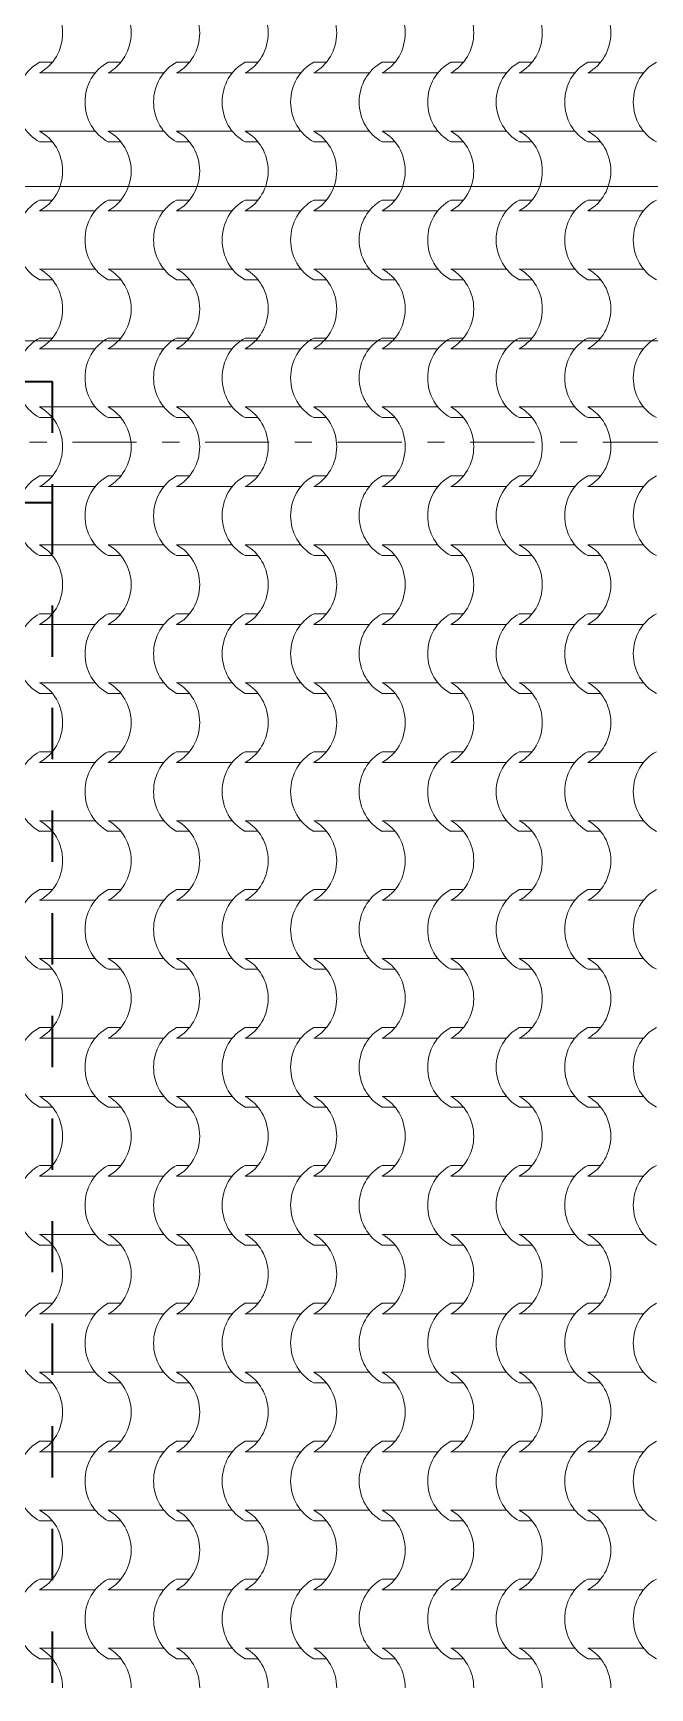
# Model space of a CAD drawing. Extents: x 1230 to 300706, y -1407 to 36108.
# Drawn here: x 243728 to 244999, y 7655 to 11069 of the extents above; entities that cross this region are included whole.
import ezdxf

# ---------------------------------------------------------------- set-up
doc = ezdxf.new("R2010")
doc.units = 0
doc.header["$LTSCALE"] = 5
doc.header["$MEASUREMENT"] = 0
doc.set_wipeout_variables(frame=1)
for name, pattern in [('- Двойно прекъснати линии', [1093.611073, 529.166651, -211.666656, 141.111112, -211.666656]), ('- Прекъснати линия', [423.333333, 211.666667, -211.666667]), ('Wipeout_Contour', [100000, 0, -100000])]:
    doc.linetypes.add(name, pattern=pattern)
for name, color, linetype, lineweight in [('1', 255, 'Continuous', 13), ('102', 254, 'Continuous', 15), ('41', 7, 'Continuous', 35), ('85', 254, 'Continuous', 20)]:
    doc.layers.add(name, color=color, linetype=linetype, lineweight=lineweight)
doc.layers.add('65', color=7, linetype='Continuous', lineweight=20, true_color=0x4e4e4e)

# ---------------------------------------------------------------- blocks, each defined once
blk = doc.blocks.new('*X43')
at = {"layer": '102', "color": 254, "linetype": 'Continuous', "lineweight": 15}
for p, q in [((160.339, 175.675), (159.813, 175.675)), ((163.165, 175.675), (162.638, 175.675)), ((165.99, 175.675), (165.463, 175.675)), ((168.816, 175.675), (168.289, 175.675)), ((171.641, 175.675), (171.114, 175.675)), ((174.466, 175.675), (173.94, 175.675)), ((177.292, 175.675), (176.765, 175.675)), ((180.117, 175.675), (179.59, 175.675)), ((182.943, 175.675), (182.416, 175.675)), ((160.959, 175.235), (159.813, 175.235)), ((162.104, 175.235), (160.959, 175.235)), ((163.784, 175.235), (162.638, 175.235)), ((164.93, 175.235), (163.784, 175.235)), ((166.609, 175.235), (165.463, 175.235)), ((167.755, 175.235), (166.609, 175.235)), ((169.435, 175.235), (168.289, 175.235)), ((170.581, 175.235), (169.435, 175.235)), ((172.26, 175.235), (171.114, 175.235)), ((173.406, 175.235), (172.26, 175.235)), ((175.086, 175.235), (173.94, 175.235)), ((176.231, 175.235), (175.086, 175.235)), ((177.911, 175.235), (176.765, 175.235)), ((179.057, 175.235), (177.911, 175.235)), ((180.736, 175.235), (179.59, 175.235)), ((181.882, 175.235), (180.736, 175.235)), ((183.562, 175.235), (182.416, 175.235)), ((184.708, 175.235), (183.562, 175.235)), ((160.959, 172.83), (159.813, 172.83)), ((162.104, 172.83), (160.959, 172.83)), ((163.784, 172.83), (162.638, 172.83)), ((164.93, 172.83), (163.784, 172.83)), ((166.609, 172.83), (165.463, 172.83)), ((167.755, 172.83), (166.609, 172.83)), ((169.435, 172.83), (168.289, 172.83)), ((170.581, 172.83), (169.435, 172.83)), ((172.26, 172.83), (171.114, 172.83)), ((173.406, 172.83), (172.26, 172.83)), ((175.086, 172.83), (173.94, 172.83)), ((176.231, 172.83), (175.086, 172.83)), ((177.911, 172.83), (176.765, 172.83)), ((179.057, 172.83), (177.911, 172.83)), ((180.736, 172.83), (179.59, 172.83)), ((181.882, 172.83), (180.736, 172.83)), ((183.562, 172.83), (182.416, 172.83)), ((184.708, 172.83), (183.562, 172.83)), ((160.339, 172.39), (159.813, 172.39)), ((163.165, 172.39), (162.638, 172.39)), ((165.99, 172.39), (165.463, 172.39)), ((168.816, 172.39), (168.289, 172.39)), ((171.641, 172.39), (171.114, 172.39)), ((174.466, 172.39), (173.94, 172.39)), ((177.292, 172.39), (176.765, 172.39)), ((180.117, 172.39), (179.59, 172.39)), ((182.943, 172.39), (182.416, 172.39)), ((160.339, 169.985), (159.813, 169.985)), ((160.959, 169.545), (159.813, 169.545)), ((162.104, 169.545), (160.959, 169.545)), ((163.165, 169.985), (162.638, 169.985)), ((163.784, 169.545), (162.638, 169.545)), ((164.93, 169.545), (163.784, 169.545)), ((165.99, 169.985), (165.463, 169.985)), ((166.609, 169.545), (165.463, 169.545)), ((167.755, 169.545), (166.609, 169.545)), ((168.816, 169.985), (168.289, 169.985)), ((169.435, 169.545), (168.289, 169.545)), ((170.581, 169.545), (169.435, 169.545)), ((171.641, 169.985), (171.114, 169.985)), ((172.26, 169.545), (171.114, 169.545)), ((173.406, 169.545), (172.26, 169.545)), ((174.466, 169.985), (173.94, 169.985)), ((175.086, 169.545), (173.94, 169.545)), ((176.231, 169.545), (175.086, 169.545)), ((177.292, 169.985), (176.765, 169.985)), ((177.911, 169.545), (176.765, 169.545)), ((179.057, 169.545), (177.911, 169.545)), ((180.117, 169.985), (179.59, 169.985)), ((180.736, 169.545), (179.59, 169.545)), ((181.882, 169.545), (180.736, 169.545)), ((182.943, 169.985), (182.416, 169.985)), ((183.562, 169.545), (182.416, 169.545)), ((184.708, 169.545), (183.562, 169.545)), ((160.959, 167.14), (159.813, 167.14)), ((160.339, 166.7), (159.813, 166.7)), ((162.104, 167.14), (160.959, 167.14)), ((163.784, 167.14), (162.638, 167.14)), ((163.165, 166.7), (162.638, 166.7)), ((164.93, 167.14), (163.784, 167.14)), ((166.609, 167.14), (165.463, 167.14)), ((165.99, 166.7), (165.463, 166.7)), ((167.755, 167.14), (166.609, 167.14)), ((169.435, 167.14), (168.289, 167.14)), ((168.816, 166.7), (168.289, 166.7)), ((170.581, 167.14), (169.435, 167.14)), ((172.26, 167.14), (171.114, 167.14)), ((171.641, 166.7), (171.114, 166.7)), ((173.406, 167.14), (172.26, 167.14)), ((175.086, 167.14), (173.94, 167.14)), ((174.466, 166.7), (173.94, 166.7)), ((176.231, 167.14), (175.086, 167.14)), ((177.911, 167.14), (176.765, 167.14)), ((177.292, 166.7), (176.765, 166.7)), ((179.057, 167.14), (177.911, 167.14)), ((180.736, 167.14), (179.59, 167.14)), ((180.117, 166.7), (179.59, 166.7)), ((181.882, 167.14), (180.736, 167.14)), ((183.562, 167.14), (182.416, 167.14)), ((182.943, 166.7), (182.416, 166.7)), ((184.708, 167.14), (183.562, 167.14)), ((160.339, 164.295), (159.813, 164.295)), ((163.165, 164.295), (162.638, 164.295)), ((165.99, 164.295), (165.463, 164.295)), ((168.816, 164.295), (168.289, 164.295)), ((171.641, 164.295), (171.114, 164.295)), ((174.466, 164.295), (173.94, 164.295)), ((177.292, 164.295), (176.765, 164.295)), ((180.117, 164.295), (179.59, 164.295)), ((182.943, 164.295), (182.416, 164.295)), ((160.959, 163.855), (159.813, 163.855)), ((162.104, 163.855), (160.959, 163.855)), ((163.784, 163.855), (162.638, 163.855)), ((164.93, 163.855), (163.784, 163.855)), ((166.609, 163.855), (165.463, 163.855)), ((167.755, 163.855), (166.609, 163.855)), ((169.435, 163.855), (168.289, 163.855)), ((170.581, 163.855), (169.435, 163.855)), ((172.26, 163.855), (171.114, 163.855)), ((173.406, 163.855), (172.26, 163.855)), ((175.086, 163.855), (173.94, 163.855)), ((176.231, 163.855), (175.086, 163.855)), ((177.911, 163.855), (176.765, 163.855)), ((179.057, 163.855), (177.911, 163.855)), ((180.736, 163.855), (179.59, 163.855)), ((181.882, 163.855), (180.736, 163.855)), ((183.562, 163.855), (182.416, 163.855)), ((184.708, 163.855), (183.562, 163.855)), ((160.959, 161.451), (159.813, 161.451)), ((162.104, 161.451), (160.959, 161.451)), ((163.784, 161.451), (162.638, 161.451)), ((164.93, 161.451), (163.784, 161.451)), ((166.609, 161.451), (165.463, 161.451)), ((167.755, 161.451), (166.609, 161.451)), ((169.435, 161.451), (168.289, 161.451)), ((170.581, 161.451), (169.435, 161.451)), ((172.26, 161.451), (171.114, 161.451)), ((173.406, 161.451), (172.26, 161.451)), ((175.086, 161.451), (173.94, 161.451)), ((176.231, 161.451), (175.086, 161.451)), ((177.911, 161.451), (176.765, 161.451)), ((179.057, 161.451), (177.911, 161.451)), ((180.736, 161.451), (179.59, 161.451)), ((181.882, 161.451), (180.736, 161.451)), ((183.562, 161.451), (182.416, 161.451)), ((184.708, 161.451), (183.562, 161.451)), ((160.339, 161.011), (159.813, 161.011)), ((163.165, 161.011), (162.638, 161.011)), ((165.99, 161.011), (165.463, 161.011)), ((168.816, 161.011), (168.289, 161.011)), ((171.641, 161.011), (171.114, 161.011)), ((174.466, 161.011), (173.94, 161.011)), ((177.292, 161.011), (176.765, 161.011)), ((180.117, 161.011), (179.59, 161.011)), ((182.943, 161.011), (182.416, 161.011)), ((160.339, 158.606), (159.813, 158.606)), ((163.165, 158.606), (162.638, 158.606)), ((165.99, 158.606), (165.463, 158.606)), ((168.816, 158.606), (168.289, 158.606)), ((171.641, 158.606), (171.114, 158.606)), ((174.466, 158.606), (173.94, 158.606)), ((177.292, 158.606), (176.765, 158.606)), ((180.117, 158.606), (179.59, 158.606)), ((182.943, 158.606), (182.416, 158.606)), ((160.959, 158.166), (159.813, 158.166)), ((162.104, 158.166), (160.959, 158.166)), ((163.784, 158.166), (162.638, 158.166)), ((164.93, 158.166), (163.784, 158.166)), ((166.609, 158.166), (165.463, 158.166)), ((167.755, 158.166), (166.609, 158.166)), ((169.435, 158.166), (168.289, 158.166)), ((170.581, 158.166), (169.435, 158.166)), ((172.26, 158.166), (171.114, 158.166)), ((173.406, 158.166), (172.26, 158.166)), ((175.086, 158.166), (173.94, 158.166)), ((176.231, 158.166), (175.086, 158.166)), ((177.911, 158.166), (176.765, 158.166)), ((179.057, 158.166), (177.911, 158.166)), ((180.736, 158.166), (179.59, 158.166)), ((181.882, 158.166), (180.736, 158.166)), ((183.562, 158.166), (182.416, 158.166)), ((184.708, 158.166), (183.562, 158.166)), ((160.959, 155.761), (159.813, 155.761)), ((162.104, 155.761), (160.959, 155.761)), ((163.784, 155.761), (162.638, 155.761)), ((164.93, 155.761), (163.784, 155.761)), ((166.609, 155.761), (165.463, 155.761)), ((167.755, 155.761), (166.609, 155.761)), ((169.435, 155.761), (168.289, 155.761)), ((170.581, 155.761), (169.435, 155.761)), ((172.26, 155.761), (171.114, 155.761)), ((173.406, 155.761), (172.26, 155.761)), ((175.086, 155.761), (173.94, 155.761)), ((176.231, 155.761), (175.086, 155.761)), ((177.911, 155.761), (176.765, 155.761)), ((179.057, 155.761), (177.911, 155.761)), ((180.736, 155.761), (179.59, 155.761)), ((181.882, 155.761), (180.736, 155.761)), ((183.562, 155.761), (182.416, 155.761)), ((184.708, 155.761), (183.562, 155.761)), ((160.339, 155.321), (159.813, 155.321)), ((163.165, 155.321), (162.638, 155.321)), ((165.99, 155.321), (165.463, 155.321)), ((168.816, 155.321), (168.289, 155.321)), ((171.641, 155.321), (171.114, 155.321)), ((174.466, 155.321), (173.94, 155.321)), ((177.292, 155.321), (176.765, 155.321)), ((180.117, 155.321), (179.59, 155.321)), ((182.943, 155.321), (182.416, 155.321)), ((160.339, 152.916), (159.813, 152.916)), ((160.959, 152.476), (159.813, 152.476)), ((162.104, 152.476), (160.959, 152.476)), ((163.165, 152.916), (162.638, 152.916)), ((163.784, 152.476), (162.638, 152.476)), ((164.93, 152.476), (163.784, 152.476)), ((165.99, 152.916), (165.463, 152.916)), ((166.609, 152.476), (165.463, 152.476)), ((167.755, 152.476), (166.609, 152.476)), ((168.816, 152.916), (168.289, 152.916)), ((169.435, 152.476), (168.289, 152.476)), ((170.581, 152.476), (169.435, 152.476)), ((171.641, 152.916), (171.114, 152.916)), ((172.26, 152.476), (171.114, 152.476)), ((173.406, 152.476), (172.26, 152.476)), ((174.466, 152.916), (173.94, 152.916)), ((175.086, 152.476), (173.94, 152.476)), ((176.231, 152.476), (175.086, 152.476)), ((177.292, 152.916), (176.765, 152.916)), ((177.911, 152.476), (176.765, 152.476)), ((179.057, 152.476), (177.911, 152.476)), ((180.117, 152.916), (179.59, 152.916)), ((180.736, 152.476), (179.59, 152.476)), ((181.882, 152.476), (180.736, 152.476)), ((182.943, 152.916), (182.416, 152.916)), ((183.562, 152.476), (182.416, 152.476)), ((184.708, 152.476), (183.562, 152.476)), ((160.959, 150.071), (159.813, 150.071)), ((160.339, 149.631), (159.813, 149.631)), ((162.104, 150.071), (160.959, 150.071)), ((163.784, 150.071), (162.638, 150.071)), ((163.165, 149.631), (162.638, 149.631)), ((164.93, 150.071), (163.784, 150.071)), ((166.609, 150.071), (165.463, 150.071)), ((165.99, 149.631), (165.463, 149.631)), ((167.755, 150.071), (166.609, 150.071)), ((169.435, 150.071), (168.289, 150.071)), ((168.816, 149.631), (168.289, 149.631)), ((170.581, 150.071), (169.435, 150.071)), ((172.26, 150.071), (171.114, 150.071)), ((171.641, 149.631), (171.114, 149.631)), ((173.406, 150.071), (172.26, 150.071)), ((175.086, 150.071), (173.94, 150.071)), ((174.466, 149.631), (173.94, 149.631)), ((176.231, 150.071), (175.086, 150.071)), ((177.911, 150.071), (176.765, 150.071)), ((177.292, 149.631), (176.765, 149.631)), ((179.057, 150.071), (177.911, 150.071)), ((180.736, 150.071), (179.59, 150.071)), ((180.117, 149.631), (179.59, 149.631)), ((181.882, 150.071), (180.736, 150.071)), ((183.562, 150.071), (182.416, 150.071)), ((182.943, 149.631), (182.416, 149.631)), ((184.708, 150.071), (183.562, 150.071)), ((160.339, 147.227), (159.813, 147.227)), ((163.165, 147.227), (162.638, 147.227)), ((165.99, 147.227), (165.463, 147.227)), ((168.816, 147.227), (168.289, 147.227)), ((171.641, 147.227), (171.114, 147.227)), ((174.466, 147.227), (173.94, 147.227)), ((177.292, 147.227), (176.765, 147.227)), ((180.117, 147.227), (179.59, 147.227)), ((182.943, 147.227), (182.416, 147.227)), ((160.959, 146.787), (159.813, 146.787)), ((162.104, 146.787), (160.959, 146.787)), ((163.784, 146.787), (162.638, 146.787)), ((164.93, 146.787), (163.784, 146.787)), ((166.609, 146.787), (165.463, 146.787)), ((167.755, 146.787), (166.609, 146.787)), ((169.435, 146.787), (168.289, 146.787)), ((170.581, 146.787), (169.435, 146.787)), ((172.26, 146.787), (171.114, 146.787)), ((173.406, 146.787), (172.26, 146.787)), ((175.086, 146.787), (173.94, 146.787)), ((176.231, 146.787), (175.086, 146.787)), ((177.911, 146.787), (176.765, 146.787)), ((179.057, 146.787), (177.911, 146.787)), ((180.736, 146.787), (179.59, 146.787)), ((181.882, 146.787), (180.736, 146.787)), ((183.562, 146.787), (182.416, 146.787)), ((184.708, 146.787), (183.562, 146.787)), ((160.959, 144.382), (159.813, 144.382)), ((162.104, 144.382), (160.959, 144.382)), ((163.784, 144.382), (162.638, 144.382)), ((164.93, 144.382), (163.784, 144.382)), ((166.609, 144.382), (165.463, 144.382)), ((167.755, 144.382), (166.609, 144.382)), ((169.435, 144.382), (168.289, 144.382)), ((170.581, 144.382), (169.435, 144.382)), ((172.26, 144.382), (171.114, 144.382)), ((173.406, 144.382), (172.26, 144.382)), ((175.086, 144.382), (173.94, 144.382)), ((176.231, 144.382), (175.086, 144.382)), ((177.911, 144.382), (176.765, 144.382)), ((179.057, 144.382), (177.911, 144.382)), ((180.736, 144.382), (179.59, 144.382)), ((181.882, 144.382), (180.736, 144.382)), ((183.562, 144.382), (182.416, 144.382)), ((184.708, 144.382), (183.562, 144.382)), ((160.339, 143.942), (159.813, 143.942)), ((163.165, 143.942), (162.638, 143.942)), ((165.99, 143.942), (165.463, 143.942)), ((168.816, 143.942), (168.289, 143.942)), ((171.641, 143.942), (171.114, 143.942)), ((174.466, 143.942), (173.94, 143.942)), ((177.292, 143.942), (176.765, 143.942)), ((180.117, 143.942), (179.59, 143.942)), ((182.943, 143.942), (182.416, 143.942)), ((160.339, 141.537), (159.813, 141.537)), ((163.165, 141.537), (162.638, 141.537)), ((165.99, 141.537), (165.463, 141.537)), ((168.816, 141.537), (168.289, 141.537)), ((171.641, 141.537), (171.114, 141.537)), ((174.466, 141.537), (173.94, 141.537)), ((177.292, 141.537), (176.765, 141.537)), ((180.117, 141.537), (179.59, 141.537)), ((182.943, 141.537), (182.416, 141.537)), ((160.959, 141.097), (159.813, 141.097)), ((162.104, 141.097), (160.959, 141.097)), ((163.784, 141.097), (162.638, 141.097)), ((164.93, 141.097), (163.784, 141.097)), ((166.609, 141.097), (165.463, 141.097)), ((167.755, 141.097), (166.609, 141.097)), ((169.435, 141.097), (168.289, 141.097)), ((170.581, 141.097), (169.435, 141.097)), ((172.26, 141.097), (171.114, 141.097)), ((173.406, 141.097), (172.26, 141.097)), ((175.086, 141.097), (173.94, 141.097)), ((176.231, 141.097), (175.086, 141.097)), ((177.911, 141.097), (176.765, 141.097)), ((179.057, 141.097), (177.911, 141.097)), ((180.736, 141.097), (179.59, 141.097)), ((181.882, 141.097), (180.736, 141.097)), ((183.562, 141.097), (182.416, 141.097)), ((184.708, 141.097), (183.562, 141.097)), ((160.959, 138.692), (159.813, 138.692)), ((162.104, 138.692), (160.959, 138.692)), ((163.784, 138.692), (162.638, 138.692)), ((164.93, 138.692), (163.784, 138.692)), ((166.609, 138.692), (165.463, 138.692)), ((167.755, 138.692), (166.609, 138.692)), ((169.435, 138.692), (168.289, 138.692)), ((170.581, 138.692), (169.435, 138.692)), ((172.26, 138.692), (171.114, 138.692)), ((173.406, 138.692), (172.26, 138.692)), ((175.086, 138.692), (173.94, 138.692)), ((176.231, 138.692), (175.086, 138.692)), ((177.911, 138.692), (176.765, 138.692)), ((179.057, 138.692), (177.911, 138.692)), ((180.736, 138.692), (179.59, 138.692)), ((181.882, 138.692), (180.736, 138.692)), ((183.562, 138.692), (182.416, 138.692)), ((184.708, 138.692), (183.562, 138.692)), ((160.339, 138.252), (159.813, 138.252)), ((163.165, 138.252), (162.638, 138.252)), ((165.99, 138.252), (165.463, 138.252)), ((168.816, 138.252), (168.289, 138.252)), ((171.641, 138.252), (171.114, 138.252)), ((174.466, 138.252), (173.94, 138.252)), ((177.292, 138.252), (176.765, 138.252)), ((180.117, 138.252), (179.59, 138.252)), ((182.943, 138.252), (182.416, 138.252)), ((160.339, 135.847), (159.813, 135.847)), ((160.959, 135.407), (159.813, 135.407)), ((162.104, 135.407), (160.959, 135.407)), ((163.165, 135.847), (162.638, 135.847)), ((163.784, 135.407), (162.638, 135.407)), ((164.93, 135.407), (163.784, 135.407)), ((165.99, 135.847), (165.463, 135.847)), ((166.609, 135.407), (165.463, 135.407)), ((167.755, 135.407), (166.609, 135.407)), ((168.816, 135.847), (168.289, 135.847)), ((169.435, 135.407), (168.289, 135.407)), ((170.581, 135.407), (169.435, 135.407)), ((171.641, 135.847), (171.114, 135.847)), ((172.26, 135.407), (171.114, 135.407)), ((173.406, 135.407), (172.26, 135.407)), ((174.466, 135.847), (173.94, 135.847)), ((175.086, 135.407), (173.94, 135.407)), ((176.231, 135.407), (175.086, 135.407)), ((177.292, 135.847), (176.765, 135.847)), ((177.911, 135.407), (176.765, 135.407)), ((179.057, 135.407), (177.911, 135.407)), ((180.117, 135.847), (179.59, 135.847)), ((180.736, 135.407), (179.59, 135.407)), ((181.882, 135.407), (180.736, 135.407)), ((182.943, 135.847), (182.416, 135.847)), ((183.562, 135.407), (182.416, 135.407)), ((184.708, 135.407), (183.562, 135.407)), ((160.959, 133.003), (159.813, 133.003)), ((160.339, 132.563), (159.813, 132.563)), ((162.104, 133.003), (160.959, 133.003)), ((163.784, 133.003), (162.638, 133.003)), ((163.165, 132.563), (162.638, 132.563)), ((164.93, 133.003), (163.784, 133.003)), ((166.609, 133.003), (165.463, 133.003)), ((165.99, 132.563), (165.463, 132.563)), ((167.755, 133.003), (166.609, 133.003)), ((169.435, 133.003), (168.289, 133.003)), ((168.816, 132.563), (168.289, 132.563)), ((170.581, 133.003), (169.435, 133.003)), ((172.26, 133.003), (171.114, 133.003)), ((171.641, 132.563), (171.114, 132.563)), ((173.406, 133.003), (172.26, 133.003)), ((175.086, 133.003), (173.94, 133.003)), ((174.466, 132.563), (173.94, 132.563)), ((176.231, 133.003), (175.086, 133.003)), ((177.911, 133.003), (176.765, 133.003)), ((177.292, 132.563), (176.765, 132.563)), ((179.057, 133.003), (177.911, 133.003)), ((180.736, 133.003), (179.59, 133.003)), ((180.117, 132.563), (179.59, 132.563)), ((181.882, 133.003), (180.736, 133.003)), ((183.562, 133.003), (182.416, 133.003)), ((182.943, 132.563), (182.416, 132.563)), ((184.708, 133.003), (183.562, 133.003)), ((160.339, 130.158), (159.813, 130.158)), ((163.165, 130.158), (162.638, 130.158)), ((165.99, 130.158), (165.463, 130.158)), ((168.816, 130.158), (168.289, 130.158)), ((171.641, 130.158), (171.114, 130.158)), ((174.466, 130.158), (173.94, 130.158)), ((177.292, 130.158), (176.765, 130.158)), ((180.117, 130.158), (179.59, 130.158)), ((182.943, 130.158), (182.416, 130.158)), ((160.959, 129.718), (159.813, 129.718)), ((162.104, 129.718), (160.959, 129.718)), ((163.784, 129.718), (162.638, 129.718)), ((164.93, 129.718), (163.784, 129.718)), ((166.609, 129.718), (165.463, 129.718)), ((167.755, 129.718), (166.609, 129.718)), ((169.435, 129.718), (168.289, 129.718)), ((170.581, 129.718), (169.435, 129.718)), ((172.26, 129.718), (171.114, 129.718)), ((173.406, 129.718), (172.26, 129.718)), ((175.086, 129.718), (173.94, 129.718)), ((176.231, 129.718), (175.086, 129.718)), ((177.911, 129.718), (176.765, 129.718)), ((179.057, 129.718), (177.911, 129.718)), ((180.736, 129.718), (179.59, 129.718)), ((181.882, 129.718), (180.736, 129.718)), ((183.562, 129.718), (182.416, 129.718)), ((184.708, 129.718), (183.562, 129.718)), ((160.959, 127.313), (159.813, 127.313)), ((162.104, 127.313), (160.959, 127.313)), ((163.784, 127.313), (162.638, 127.313)), ((164.93, 127.313), (163.784, 127.313)), ((166.609, 127.313), (165.463, 127.313)), ((167.755, 127.313), (166.609, 127.313)), ((169.435, 127.313), (168.289, 127.313)), ((170.581, 127.313), (169.435, 127.313)), ((172.26, 127.313), (171.114, 127.313)), ((173.406, 127.313), (172.26, 127.313)), ((175.086, 127.313), (173.94, 127.313)), ((176.231, 127.313), (175.086, 127.313)), ((177.911, 127.313), (176.765, 127.313)), ((179.057, 127.313), (177.911, 127.313)), ((180.736, 127.313), (179.59, 127.313)), ((181.882, 127.313), (180.736, 127.313)), ((183.562, 127.313), (182.416, 127.313)), ((184.708, 127.313), (183.562, 127.313)), ((160.339, 126.873), (159.813, 126.873)), ((163.165, 126.873), (162.638, 126.873)), ((165.99, 126.873), (165.463, 126.873)), ((168.816, 126.873), (168.289, 126.873)), ((171.641, 126.873), (171.114, 126.873)), ((174.466, 126.873), (173.94, 126.873)), ((177.292, 126.873), (176.765, 126.873)), ((180.117, 126.873), (179.59, 126.873)), ((182.943, 126.873), (182.416, 126.873)), ((160.339, 124.468), (159.813, 124.468)), ((163.165, 124.468), (162.638, 124.468)), ((165.99, 124.468), (165.463, 124.468)), ((168.816, 124.468), (168.289, 124.468)), ((171.641, 124.468), (171.114, 124.468)), ((174.466, 124.468), (173.94, 124.468)), ((177.292, 124.468), (176.765, 124.468)), ((180.117, 124.468), (179.59, 124.468)), ((182.943, 124.468), (182.416, 124.468)), ((160.959, 124.028), (159.813, 124.028)), ((162.104, 124.028), (160.959, 124.028)), ((163.784, 124.028), (162.638, 124.028)), ((164.93, 124.028), (163.784, 124.028)), ((166.609, 124.028), (165.463, 124.028)), ((167.755, 124.028), (166.609, 124.028)), ((169.435, 124.028), (168.289, 124.028)), ((170.581, 124.028), (169.435, 124.028)), ((172.26, 124.028), (171.114, 124.028)), ((173.406, 124.028), (172.26, 124.028)), ((175.086, 124.028), (173.94, 124.028)), ((176.231, 124.028), (175.086, 124.028)), ((177.911, 124.028), (176.765, 124.028)), ((179.057, 124.028), (177.911, 124.028)), ((180.736, 124.028), (179.59, 124.028)), ((181.882, 124.028), (180.736, 124.028)), ((183.562, 124.028), (182.416, 124.028)), ((184.708, 124.028), (183.562, 124.028)), ((160.959, 121.623), (159.813, 121.623)), ((162.104, 121.623), (160.959, 121.623)), ((163.784, 121.623), (162.638, 121.623)), ((164.93, 121.623), (163.784, 121.623)), ((166.609, 121.623), (165.463, 121.623)), ((167.755, 121.623), (166.609, 121.623)), ((169.435, 121.623), (168.289, 121.623)), ((170.581, 121.623), (169.435, 121.623)), ((172.26, 121.623), (171.114, 121.623)), ((173.406, 121.623), (172.26, 121.623)), ((175.086, 121.623), (173.94, 121.623)), ((176.231, 121.623), (175.086, 121.623)), ((177.911, 121.623), (176.765, 121.623)), ((179.057, 121.623), (177.911, 121.623)), ((180.736, 121.623), (179.59, 121.623)), ((181.882, 121.623), (180.736, 121.623)), ((183.562, 121.623), (182.416, 121.623)), ((184.708, 121.623), (183.562, 121.623)), ((160.339, 121.183), (159.813, 121.183)), ((163.165, 121.183), (162.638, 121.183)), ((165.99, 121.183), (165.463, 121.183)), ((168.816, 121.183), (168.289, 121.183)), ((171.641, 121.183), (171.114, 121.183)), ((174.466, 121.183), (173.94, 121.183)), ((177.292, 121.183), (176.765, 121.183)), ((180.117, 121.183), (179.59, 121.183)), ((182.943, 121.183), (182.416, 121.183)), ((160.339, 118.779), (159.813, 118.779)), ((160.959, 118.339), (159.813, 118.339)), ((162.104, 118.339), (160.959, 118.339)), ((163.165, 118.779), (162.638, 118.779)), ((163.784, 118.339), (162.638, 118.339)), ((164.93, 118.339), (163.784, 118.339)), ((165.99, 118.779), (165.463, 118.779)), ((166.609, 118.339), (165.463, 118.339)), ((167.755, 118.339), (166.609, 118.339)), ((168.816, 118.779), (168.289, 118.779)), ((169.435, 118.339), (168.289, 118.339)), ((170.581, 118.339), (169.435, 118.339)), ((171.641, 118.779), (171.114, 118.779)), ((172.26, 118.339), (171.114, 118.339)), ((173.406, 118.339), (172.26, 118.339)), ((174.466, 118.779), (173.94, 118.779)), ((175.086, 118.339), (173.94, 118.339)), ((176.231, 118.339), (175.086, 118.339)), ((177.292, 118.779), (176.765, 118.779)), ((177.911, 118.339), (176.765, 118.339)), ((179.057, 118.339), (177.911, 118.339)), ((180.117, 118.779), (179.59, 118.779)), ((180.736, 118.339), (179.59, 118.339)), ((181.882, 118.339), (180.736, 118.339)), ((182.943, 118.779), (182.416, 118.779)), ((183.562, 118.339), (182.416, 118.339)), ((184.708, 118.339), (183.562, 118.339)), ((160.959, 115.934), (159.813, 115.934)), ((160.339, 115.494), (159.813, 115.494)), ((162.104, 115.934), (160.959, 115.934)), ((163.784, 115.934), (162.638, 115.934)), ((163.165, 115.494), (162.638, 115.494)), ((164.93, 115.934), (163.784, 115.934)), ((166.609, 115.934), (165.463, 115.934)), ((165.99, 115.494), (165.463, 115.494)), ((167.755, 115.934), (166.609, 115.934)), ((169.435, 115.934), (168.289, 115.934)), ((168.816, 115.494), (168.289, 115.494)), ((170.581, 115.934), (169.435, 115.934)), ((172.26, 115.934), (171.114, 115.934)), ((171.641, 115.494), (171.114, 115.494)), ((173.406, 115.934), (172.26, 115.934)), ((175.086, 115.934), (173.94, 115.934)), ((174.466, 115.494), (173.94, 115.494)), ((176.231, 115.934), (175.086, 115.934)), ((177.911, 115.934), (176.765, 115.934)), ((177.292, 115.494), (176.765, 115.494)), ((179.057, 115.934), (177.911, 115.934)), ((180.736, 115.934), (179.59, 115.934)), ((180.117, 115.494), (179.59, 115.494)), ((181.882, 115.934), (180.736, 115.934)), ((183.562, 115.934), (182.416, 115.934)), ((182.943, 115.494), (182.416, 115.494)), ((184.708, 115.934), (183.562, 115.934)), ((160.339, 113.089), (159.813, 113.089)), ((163.165, 113.089), (162.638, 113.089)), ((165.99, 113.089), (165.463, 113.089)), ((168.816, 113.089), (168.289, 113.089)), ((171.641, 113.089), (171.114, 113.089)), ((174.466, 113.089), (173.94, 113.089)), ((177.292, 113.089), (176.765, 113.089)), ((180.117, 113.089), (179.59, 113.089)), ((182.943, 113.089), (182.416, 113.089)), ((160.959, 112.649), (159.813, 112.649)), ((162.104, 112.649), (160.959, 112.649)), ((163.784, 112.649), (162.638, 112.649)), ((164.93, 112.649), (163.784, 112.649)), ((166.609, 112.649), (165.463, 112.649)), ((167.755, 112.649), (166.609, 112.649)), ((169.435, 112.649), (168.289, 112.649)), ((170.581, 112.649), (169.435, 112.649)), ((172.26, 112.649), (171.114, 112.649)), ((173.406, 112.649), (172.26, 112.649)), ((175.086, 112.649), (173.94, 112.649)), ((176.231, 112.649), (175.086, 112.649)), ((177.911, 112.649), (176.765, 112.649)), ((179.057, 112.649), (177.911, 112.649)), ((180.736, 112.649), (179.59, 112.649)), ((181.882, 112.649), (180.736, 112.649)), ((183.562, 112.649), (182.416, 112.649)), ((184.708, 112.649), (183.562, 112.649)), ((160.959, 110.244), (159.813, 110.244)), ((162.104, 110.244), (160.959, 110.244)), ((163.784, 110.244), (162.638, 110.244)), ((164.93, 110.244), (163.784, 110.244)), ((166.609, 110.244), (165.463, 110.244)), ((167.755, 110.244), (166.609, 110.244)), ((169.435, 110.244), (168.289, 110.244)), ((170.581, 110.244), (169.435, 110.244)), ((172.26, 110.244), (171.114, 110.244)), ((173.406, 110.244), (172.26, 110.244)), ((175.086, 110.244), (173.94, 110.244)), ((176.231, 110.244), (175.086, 110.244)), ((177.911, 110.244), (176.765, 110.244)), ((179.057, 110.244), (177.911, 110.244)), ((180.736, 110.244), (179.59, 110.244)), ((181.882, 110.244), (180.736, 110.244)), ((183.562, 110.244), (182.416, 110.244)), ((184.708, 110.244), (183.562, 110.244)), ((160.339, 109.804), (159.813, 109.804)), ((163.165, 109.804), (162.638, 109.804)), ((165.99, 109.804), (165.463, 109.804)), ((168.816, 109.804), (168.289, 109.804)), ((171.641, 109.804), (171.114, 109.804)), ((174.466, 109.804), (173.94, 109.804)), ((177.292, 109.804), (176.765, 109.804)), ((180.117, 109.804), (179.59, 109.804)), ((182.943, 109.804), (182.416, 109.804))]:
    blk.add_line(p, q, dxfattribs=at)
for centre, major_axis, start_param, end_param in [((159.024, 176.872), (0, 1.849), 4.715365, 5.812147), ((161.849, 176.872), (0, 1.849), 4.715365, 5.812147), ((164.675, 176.872), (0, 1.849), 4.715365, 5.812147), ((167.5, 176.872), (0, 1.849), 4.715365, 5.812147), ((170.326, 176.872), (0, 1.849), 4.715365, 5.812147), ((173.151, 176.872), (0, 1.849), 4.715365, 5.812147), ((175.976, 176.872), (0, 1.849), 4.715365, 5.812147), ((178.802, 176.872), (0, 1.849), 4.715365, 5.812147), ((181.627, 176.872), (0, 1.849), 4.715365, 5.812147), ((159.024, 176.883), (0, 1.849), 3.612631, 4.709413), ((161.849, 176.883), (0, 1.849), 3.612631, 4.709413), ((164.675, 176.883), (0, 1.849), 3.612631, 4.709413), ((167.5, 176.883), (0, 1.849), 3.612631, 4.709413), ((170.326, 176.883), (0, 1.849), 3.612631, 4.709413), ((173.151, 176.883), (0, 1.849), 3.612631, 4.709413), ((175.976, 176.883), (0, 1.849), 3.612631, 4.709413), ((178.802, 176.883), (0, 1.849), 3.612631, 4.709413), ((181.627, 176.883), (0, 1.849), 3.612631, 4.709413), ((160.589, 174.032), (0, 1.839), 0.466079, 2.675513), ((163.414, 174.032), (0, 1.839), 0.466079, 2.675513), ((166.24, 174.032), (0, 1.839), 0.466079, 2.675513), ((169.065, 174.032), (0, 1.839), 0.466079, 2.675513), ((171.891, 174.032), (0, 1.839), 0.466079, 2.675513), ((174.716, 174.032), (0, 1.839), 0.466079, 2.675513), ((177.541, 174.032), (0, 1.839), 0.466079, 2.675513), ((180.367, 174.032), (0, 1.839), 0.466079, 2.675513), ((183.192, 174.032), (0, 1.839), 0.466079, 2.675513), ((186.018, 174.032), (0, 1.839), 0.466079, 2.675513), ((159.024, 171.182), (0, 1.849), 4.715365, 5.812147), ((161.849, 171.182), (0, 1.849), 4.715365, 5.812147), ((164.675, 171.182), (0, 1.849), 4.715365, 5.812147), ((167.5, 171.182), (0, 1.849), 4.715365, 5.812147), ((170.326, 171.182), (0, 1.849), 4.715365, 5.812147), ((173.151, 171.182), (0, 1.849), 4.715365, 5.812147), ((175.976, 171.182), (0, 1.849), 4.715365, 5.812147), ((178.802, 171.182), (0, 1.849), 4.715365, 5.812147), ((181.627, 171.182), (0, 1.849), 4.715365, 5.812147), ((159.024, 171.193), (0, 1.849), 3.612631, 4.709413), ((161.849, 171.193), (0, 1.849), 3.612631, 4.709413), ((164.675, 171.193), (0, 1.849), 3.612631, 4.709413), ((167.5, 171.193), (0, 1.849), 3.612631, 4.709413), ((170.326, 171.193), (0, 1.849), 3.612631, 4.709413), ((173.151, 171.193), (0, 1.849), 3.612631, 4.709413), ((175.976, 171.193), (0, 1.849), 3.612631, 4.709413), ((178.802, 171.193), (0, 1.849), 3.612631, 4.709413), ((181.627, 171.193), (0, 1.849), 3.612631, 4.709413), ((160.589, 168.343), (0, 1.839), 0.466079, 2.675513), ((163.414, 168.343), (0, 1.839), 0.466079, 2.675513), ((166.24, 168.343), (0, 1.839), 0.466079, 2.675513), ((169.065, 168.343), (0, 1.839), 0.466079, 2.675513), ((171.891, 168.343), (0, 1.839), 0.466079, 2.675513), ((174.716, 168.343), (0, 1.839), 0.466079, 2.675513), ((177.541, 168.343), (0, 1.839), 0.466079, 2.675513), ((180.367, 168.343), (0, 1.839), 0.466079, 2.675513), ((183.192, 168.343), (0, 1.839), 0.466079, 2.675513), ((186.018, 168.343), (0, 1.839), 0.466079, 2.675513), ((159.024, 165.492), (0, 1.849), 4.715365, 5.812147), ((161.849, 165.492), (0, 1.849), 4.715365, 5.812147), ((164.675, 165.492), (0, 1.849), 4.715365, 5.812147), ((167.5, 165.492), (0, 1.849), 4.715365, 5.812147), ((170.326, 165.492), (0, 1.849), 4.715365, 5.812147), ((173.151, 165.492), (0, 1.849), 4.715365, 5.812147), ((175.976, 165.492), (0, 1.849), 4.715365, 5.812147), ((178.802, 165.492), (0, 1.849), 4.715365, 5.812147), ((181.627, 165.492), (0, 1.849), 4.715365, 5.812147), ((159.024, 165.503), (0, 1.849), 3.612631, 4.709413), ((161.849, 165.503), (0, 1.849), 3.612631, 4.709413), ((164.675, 165.503), (0, 1.849), 3.612631, 4.709413), ((167.5, 165.503), (0, 1.849), 3.612631, 4.709413), ((170.326, 165.503), (0, 1.849), 3.612631, 4.709413), ((173.151, 165.503), (0, 1.849), 3.612631, 4.709413), ((175.976, 165.503), (0, 1.849), 3.612631, 4.709413), ((178.802, 165.503), (0, 1.849), 3.612631, 4.709413), ((181.627, 165.503), (0, 1.849), 3.612631, 4.709413), ((160.589, 162.653), (0, 1.839), 0.466079, 2.675513), ((163.414, 162.653), (0, 1.839), 0.466079, 2.675513), ((166.24, 162.653), (0, 1.839), 0.466079, 2.675513), ((169.065, 162.653), (0, 1.839), 0.466079, 2.675513), ((171.891, 162.653), (0, 1.839), 0.466079, 2.675513), ((174.716, 162.653), (0, 1.839), 0.466079, 2.675513), ((177.541, 162.653), (0, 1.839), 0.466079, 2.675513), ((180.367, 162.653), (0, 1.839), 0.466079, 2.675513), ((183.192, 162.653), (0, 1.839), 0.466079, 2.675513), ((186.018, 162.653), (0, 1.839), 0.466079, 2.675513), ((159.024, 159.803), (0, 1.849), 4.715365, 5.812147), ((161.849, 159.803), (0, 1.849), 4.715365, 5.812147), ((164.675, 159.803), (0, 1.849), 4.715365, 5.812147), ((167.5, 159.803), (0, 1.849), 4.715365, 5.812147), ((170.326, 159.803), (0, 1.849), 4.715365, 5.812147), ((173.151, 159.803), (0, 1.849), 4.715365, 5.812147), ((175.976, 159.803), (0, 1.849), 4.715365, 5.812147), ((178.802, 159.803), (0, 1.849), 4.715365, 5.812147), ((181.627, 159.803), (0, 1.849), 4.715365, 5.812147), ((159.024, 159.814), (0, 1.849), 3.612631, 4.709413), ((161.849, 159.814), (0, 1.849), 3.612631, 4.709413), ((164.675, 159.814), (0, 1.849), 3.612631, 4.709413), ((167.5, 159.814), (0, 1.849), 3.612631, 4.709413), ((170.326, 159.814), (0, 1.849), 3.612631, 4.709413), ((173.151, 159.814), (0, 1.849), 3.612631, 4.709413), ((175.976, 159.814), (0, 1.849), 3.612631, 4.709413), ((178.802, 159.814), (0, 1.849), 3.612631, 4.709413), ((181.627, 159.814), (0, 1.849), 3.612631, 4.709413), ((160.589, 156.963), (0, 1.839), 0.466079, 2.675513), ((163.414, 156.963), (0, 1.839), 0.466079, 2.675513), ((166.24, 156.963), (0, 1.839), 0.466079, 2.675513), ((169.065, 156.963), (0, 1.839), 0.466079, 2.675513), ((171.891, 156.963), (0, 1.839), 0.466079, 2.675513), ((174.716, 156.963), (0, 1.839), 0.466079, 2.675513), ((177.541, 156.963), (0, 1.839), 0.466079, 2.675513), ((180.367, 156.963), (0, 1.839), 0.466079, 2.675513), ((183.192, 156.963), (0, 1.839), 0.466079, 2.675513), ((186.018, 156.963), (0, 1.839), 0.466079, 2.675513), ((159.024, 154.113), (0, 1.849), 4.715365, 5.812147), ((161.849, 154.113), (0, 1.849), 4.715365, 5.812147), ((164.675, 154.113), (0, 1.849), 4.715365, 5.812147), ((167.5, 154.113), (0, 1.849), 4.715365, 5.812147), ((170.326, 154.113), (0, 1.849), 4.715365, 5.812147), ((173.151, 154.113), (0, 1.849), 4.715365, 5.812147), ((175.976, 154.113), (0, 1.849), 4.715365, 5.812147), ((178.802, 154.113), (0, 1.849), 4.715365, 5.812147), ((181.627, 154.113), (0, 1.849), 4.715365, 5.812147), ((159.024, 154.124), (0, 1.849), 3.612631, 4.709413), ((161.849, 154.124), (0, 1.849), 3.612631, 4.709413), ((164.675, 154.124), (0, 1.849), 3.612631, 4.709413), ((167.5, 154.124), (0, 1.849), 3.612631, 4.709413), ((170.326, 154.124), (0, 1.849), 3.612631, 4.709413), ((173.151, 154.124), (0, 1.849), 3.612631, 4.709413), ((175.976, 154.124), (0, 1.849), 3.612631, 4.709413), ((178.802, 154.124), (0, 1.849), 3.612631, 4.709413), ((181.627, 154.124), (0, 1.849), 3.612631, 4.709413), ((160.589, 151.274), (0, 1.839), 0.466079, 2.675513), ((163.414, 151.274), (0, 1.839), 0.466079, 2.675513), ((166.24, 151.274), (0, 1.839), 0.466079, 2.675513), ((169.065, 151.274), (0, 1.839), 0.466079, 2.675513), ((171.891, 151.274), (0, 1.839), 0.466079, 2.675513), ((174.716, 151.274), (0, 1.839), 0.466079, 2.675513), ((177.541, 151.274), (0, 1.839), 0.466079, 2.675513), ((180.367, 151.274), (0, 1.839), 0.466079, 2.675513), ((183.192, 151.274), (0, 1.839), 0.466079, 2.675513), ((186.018, 151.274), (0, 1.839), 0.466079, 2.675513), ((159.024, 148.424), (0, 1.849), 4.715365, 5.812147), ((161.849, 148.424), (0, 1.849), 4.715365, 5.812147), ((164.675, 148.424), (0, 1.849), 4.715365, 5.812147), ((167.5, 148.424), (0, 1.849), 4.715365, 5.812147), ((170.326, 148.424), (0, 1.849), 4.715365, 5.812147), ((173.151, 148.424), (0, 1.849), 4.715365, 5.812147), ((175.976, 148.424), (0, 1.849), 4.715365, 5.812147), ((178.802, 148.424), (0, 1.849), 4.715365, 5.812147), ((181.627, 148.424), (0, 1.849), 4.715365, 5.812147), ((159.024, 148.435), (0, 1.849), 3.612631, 4.709413), ((161.849, 148.435), (0, 1.849), 3.612631, 4.709413), ((164.675, 148.435), (0, 1.849), 3.612631, 4.709413), ((167.5, 148.435), (0, 1.849), 3.612631, 4.709413), ((170.326, 148.435), (0, 1.849), 3.612631, 4.709413), ((173.151, 148.435), (0, 1.849), 3.612631, 4.709413), ((175.976, 148.435), (0, 1.849), 3.612631, 4.709413), ((178.802, 148.435), (0, 1.849), 3.612631, 4.709413), ((181.627, 148.435), (0, 1.849), 3.612631, 4.709413), ((160.589, 145.584), (0, 1.839), 0.466079, 2.675513), ((163.414, 145.584), (0, 1.839), 0.466079, 2.675513), ((166.24, 145.584), (0, 1.839), 0.466079, 2.675513), ((169.065, 145.584), (0, 1.839), 0.466079, 2.675513), ((171.891, 145.584), (0, 1.839), 0.466079, 2.675513), ((174.716, 145.584), (0, 1.839), 0.466079, 2.675513), ((177.541, 145.584), (0, 1.839), 0.466079, 2.675513), ((180.367, 145.584), (0, 1.839), 0.466079, 2.675513), ((183.192, 145.584), (0, 1.839), 0.466079, 2.675513), ((186.018, 145.584), (0, 1.839), 0.466079, 2.675513), ((159.024, 142.734), (0, 1.849), 4.715365, 5.812147), ((161.849, 142.734), (0, 1.849), 4.715365, 5.812147), ((164.675, 142.734), (0, 1.849), 4.715365, 5.812147), ((167.5, 142.734), (0, 1.849), 4.715365, 5.812147), ((170.326, 142.734), (0, 1.849), 4.715365, 5.812147), ((173.151, 142.734), (0, 1.849), 4.715365, 5.812147), ((175.976, 142.734), (0, 1.849), 4.715365, 5.812147), ((178.802, 142.734), (0, 1.849), 4.715365, 5.812147), ((181.627, 142.734), (0, 1.849), 4.715365, 5.812147), ((159.024, 142.745), (0, 1.849), 3.612631, 4.709413), ((161.849, 142.745), (0, 1.849), 3.612631, 4.709413), ((164.675, 142.745), (0, 1.849), 3.612631, 4.709413), ((167.5, 142.745), (0, 1.849), 3.612631, 4.709413), ((170.326, 142.745), (0, 1.849), 3.612631, 4.709413), ((173.151, 142.745), (0, 1.849), 3.612631, 4.709413), ((175.976, 142.745), (0, 1.849), 3.612631, 4.709413), ((178.802, 142.745), (0, 1.849), 3.612631, 4.709413), ((181.627, 142.745), (0, 1.849), 3.612631, 4.709413), ((160.589, 139.895), (0, 1.839), 0.466079, 2.675513), ((163.414, 139.895), (0, 1.839), 0.466079, 2.675513), ((166.24, 139.895), (0, 1.839), 0.466079, 2.675513), ((169.065, 139.895), (0, 1.839), 0.466079, 2.675513), ((171.891, 139.895), (0, 1.839), 0.466079, 2.675513), ((174.716, 139.895), (0, 1.839), 0.466079, 2.675513), ((177.541, 139.895), (0, 1.839), 0.466079, 2.675513), ((180.367, 139.895), (0, 1.839), 0.466079, 2.675513), ((183.192, 139.895), (0, 1.839), 0.466079, 2.675513), ((186.018, 139.895), (0, 1.839), 0.466079, 2.675513), ((159.024, 137.044), (0, 1.849), 4.715365, 5.812147), ((161.849, 137.044), (0, 1.849), 4.715365, 5.812147), ((164.675, 137.044), (0, 1.849), 4.715365, 5.812147), ((167.5, 137.044), (0, 1.849), 4.715365, 5.812147), ((170.326, 137.044), (0, 1.849), 4.715365, 5.812147), ((173.151, 137.044), (0, 1.849), 4.715365, 5.812147), ((175.976, 137.044), (0, 1.849), 4.715365, 5.812147), ((178.802, 137.044), (0, 1.849), 4.715365, 5.812147), ((181.627, 137.044), (0, 1.849), 4.715365, 5.812147), ((159.024, 137.055), (0, 1.849), 3.612631, 4.709413), ((161.849, 137.055), (0, 1.849), 3.612631, 4.709413), ((164.675, 137.055), (0, 1.849), 3.612631, 4.709413), ((167.5, 137.055), (0, 1.849), 3.612631, 4.709413), ((170.326, 137.055), (0, 1.849), 3.612631, 4.709413), ((173.151, 137.055), (0, 1.849), 3.612631, 4.709413), ((175.976, 137.055), (0, 1.849), 3.612631, 4.709413), ((178.802, 137.055), (0, 1.849), 3.612631, 4.709413), ((181.627, 137.055), (0, 1.849), 3.612631, 4.709413), ((160.589, 134.205), (0, 1.839), 0.466079, 2.675513), ((163.414, 134.205), (0, 1.839), 0.466079, 2.675513), ((166.24, 134.205), (0, 1.839), 0.466079, 2.675513), ((169.065, 134.205), (0, 1.839), 0.466079, 2.675513), ((171.891, 134.205), (0, 1.839), 0.466079, 2.675513), ((174.716, 134.205), (0, 1.839), 0.466079, 2.675513), ((177.541, 134.205), (0, 1.839), 0.466079, 2.675513), ((180.367, 134.205), (0, 1.839), 0.466079, 2.675513), ((183.192, 134.205), (0, 1.839), 0.466079, 2.675513), ((186.018, 134.205), (0, 1.839), 0.466079, 2.675513), ((159.024, 131.355), (0, 1.849), 4.715365, 5.812147), ((161.849, 131.355), (0, 1.849), 4.715365, 5.812147), ((164.675, 131.355), (0, 1.849), 4.715365, 5.812147), ((167.5, 131.355), (0, 1.849), 4.715365, 5.812147), ((170.326, 131.355), (0, 1.849), 4.715365, 5.812147), ((173.151, 131.355), (0, 1.849), 4.715365, 5.812147), ((175.976, 131.355), (0, 1.849), 4.715365, 5.812147), ((178.802, 131.355), (0, 1.849), 4.715365, 5.812147), ((181.627, 131.355), (0, 1.849), 4.715365, 5.812147), ((159.024, 131.366), (0, 1.849), 3.612631, 4.709413), ((161.849, 131.366), (0, 1.849), 3.612631, 4.709413), ((164.675, 131.366), (0, 1.849), 3.612631, 4.709413), ((167.5, 131.366), (0, 1.849), 3.612631, 4.709413), ((170.326, 131.366), (0, 1.849), 3.612631, 4.709413), ((173.151, 131.366), (0, 1.849), 3.612631, 4.709413), ((175.976, 131.366), (0, 1.849), 3.612631, 4.709413), ((178.802, 131.366), (0, 1.849), 3.612631, 4.709413), ((181.627, 131.366), (0, 1.849), 3.612631, 4.709413), ((160.589, 128.515), (0, 1.839), 0.466079, 2.675513), ((163.414, 128.515), (0, 1.839), 0.466079, 2.675513), ((166.24, 128.515), (0, 1.839), 0.466079, 2.675513), ((169.065, 128.515), (0, 1.839), 0.466079, 2.675513), ((171.891, 128.515), (0, 1.839), 0.466079, 2.675513), ((174.716, 128.515), (0, 1.839), 0.466079, 2.675513), ((177.541, 128.515), (0, 1.839), 0.466079, 2.675513), ((180.367, 128.515), (0, 1.839), 0.466079, 2.675513), ((183.192, 128.515), (0, 1.839), 0.466079, 2.675513), ((186.018, 128.515), (0, 1.839), 0.466079, 2.675513), ((159.024, 125.665), (0, 1.849), 4.715365, 5.812147), ((161.849, 125.665), (0, 1.849), 4.715365, 5.812147), ((164.675, 125.665), (0, 1.849), 4.715365, 5.812147), ((167.5, 125.665), (0, 1.849), 4.715365, 5.812147), ((170.326, 125.665), (0, 1.849), 4.715365, 5.812147), ((173.151, 125.665), (0, 1.849), 4.715365, 5.812147), ((175.976, 125.665), (0, 1.849), 4.715365, 5.812147), ((178.802, 125.665), (0, 1.849), 4.715365, 5.812147), ((181.627, 125.665), (0, 1.849), 4.715365, 5.812147), ((159.024, 125.676), (0, 1.849), 3.612631, 4.709413), ((161.849, 125.676), (0, 1.849), 3.612631, 4.709413), ((164.675, 125.676), (0, 1.849), 3.612631, 4.709413), ((167.5, 125.676), (0, 1.849), 3.612631, 4.709413), ((170.326, 125.676), (0, 1.849), 3.612631, 4.709413), ((173.151, 125.676), (0, 1.849), 3.612631, 4.709413), ((175.976, 125.676), (0, 1.849), 3.612631, 4.709413), ((178.802, 125.676), (0, 1.849), 3.612631, 4.709413), ((181.627, 125.676), (0, 1.849), 3.612631, 4.709413), ((160.589, 122.826), (0, 1.839), 0.466079, 2.675513), ((163.414, 122.826), (0, 1.839), 0.466079, 2.675513), ((166.24, 122.826), (0, 1.839), 0.466079, 2.675513), ((169.065, 122.826), (0, 1.839), 0.466079, 2.675513), ((171.891, 122.826), (0, 1.839), 0.466079, 2.675513), ((174.716, 122.826), (0, 1.839), 0.466079, 2.675513), ((177.541, 122.826), (0, 1.839), 0.466079, 2.675513), ((180.367, 122.826), (0, 1.839), 0.466079, 2.675513), ((183.192, 122.826), (0, 1.839), 0.466079, 2.675513), ((186.018, 122.826), (0, 1.839), 0.466079, 2.675513), ((159.024, 119.976), (0, 1.849), 4.715365, 5.812147), ((161.849, 119.976), (0, 1.849), 4.715365, 5.812147), ((164.675, 119.976), (0, 1.849), 4.715365, 5.812147), ((167.5, 119.976), (0, 1.849), 4.715365, 5.812147), ((170.326, 119.976), (0, 1.849), 4.715365, 5.812147), ((173.151, 119.976), (0, 1.849), 4.715365, 5.812147), ((175.976, 119.976), (0, 1.849), 4.715365, 5.812147), ((178.802, 119.976), (0, 1.849), 4.715365, 5.812147), ((181.627, 119.976), (0, 1.849), 4.715365, 5.812147), ((159.024, 119.987), (0, 1.849), 3.612631, 4.709413), ((161.849, 119.987), (0, 1.849), 3.612631, 4.709413), ((164.675, 119.987), (0, 1.849), 3.612631, 4.709413), ((167.5, 119.987), (0, 1.849), 3.612631, 4.709413), ((170.326, 119.987), (0, 1.849), 3.612631, 4.709413), ((173.151, 119.987), (0, 1.849), 3.612631, 4.709413), ((175.976, 119.987), (0, 1.849), 3.612631, 4.709413), ((178.802, 119.987), (0, 1.849), 3.612631, 4.709413), ((181.627, 119.987), (0, 1.849), 3.612631, 4.709413), ((160.589, 117.136), (0, 1.839), 0.466079, 2.675513), ((163.414, 117.136), (0, 1.839), 0.466079, 2.675513), ((166.24, 117.136), (0, 1.839), 0.466079, 2.675513), ((169.065, 117.136), (0, 1.839), 0.466079, 2.675513), ((171.891, 117.136), (0, 1.839), 0.466079, 2.675513), ((174.716, 117.136), (0, 1.839), 0.466079, 2.675513), ((177.541, 117.136), (0, 1.839), 0.466079, 2.675513), ((180.367, 117.136), (0, 1.839), 0.466079, 2.675513), ((183.192, 117.136), (0, 1.839), 0.466079, 2.675513), ((186.018, 117.136), (0, 1.839), 0.466079, 2.675513), ((159.024, 114.286), (0, 1.849), 4.715365, 5.812147), ((161.849, 114.286), (0, 1.849), 4.715365, 5.812147), ((164.675, 114.286), (0, 1.849), 4.715365, 5.812147), ((167.5, 114.286), (0, 1.849), 4.715365, 5.812147), ((170.326, 114.286), (0, 1.849), 4.715365, 5.812147), ((173.151, 114.286), (0, 1.849), 4.715365, 5.812147), ((175.976, 114.286), (0, 1.849), 4.715365, 5.812147), ((178.802, 114.286), (0, 1.849), 4.715365, 5.812147), ((181.627, 114.286), (0, 1.849), 4.715365, 5.812147), ((159.024, 114.297), (0, 1.849), 3.612631, 4.709413), ((161.849, 114.297), (0, 1.849), 3.612631, 4.709413), ((164.675, 114.297), (0, 1.849), 3.612631, 4.709413), ((167.5, 114.297), (0, 1.849), 3.612631, 4.709413), ((170.326, 114.297), (0, 1.849), 3.612631, 4.709413), ((173.151, 114.297), (0, 1.849), 3.612631, 4.709413), ((175.976, 114.297), (0, 1.849), 3.612631, 4.709413), ((178.802, 114.297), (0, 1.849), 3.612631, 4.709413), ((181.627, 114.297), (0, 1.849), 3.612631, 4.709413), ((160.589, 111.447), (0, 1.839), 0.466079, 2.675513), ((163.414, 111.447), (0, 1.839), 0.466079, 2.675513), ((166.24, 111.447), (0, 1.839), 0.466079, 2.675513), ((169.065, 111.447), (0, 1.839), 0.466079, 2.675513), ((171.891, 111.447), (0, 1.839), 0.466079, 2.675513), ((174.716, 111.447), (0, 1.839), 0.466079, 2.675513), ((177.541, 111.447), (0, 1.839), 0.466079, 2.675513), ((180.367, 111.447), (0, 1.839), 0.466079, 2.675513), ((183.192, 111.447), (0, 1.839), 0.466079, 2.675513), ((186.018, 111.447), (0, 1.839), 0.466079, 2.675513), ((159.024, 108.596), (0, 1.849), 4.715365, 5.812147), ((161.849, 108.596), (0, 1.849), 4.715365, 5.812147), ((164.675, 108.596), (0, 1.849), 4.715365, 5.812147), ((167.5, 108.596), (0, 1.849), 4.715365, 5.812147), ((170.326, 108.596), (0, 1.849), 4.715365, 5.812147), ((173.151, 108.596), (0, 1.849), 4.715365, 5.812147), ((175.976, 108.596), (0, 1.849), 4.715365, 5.812147), ((178.802, 108.596), (0, 1.849), 4.715365, 5.812147), ((181.627, 108.596), (0, 1.849), 4.715365, 5.812147)]:
    blk.add_ellipse(centre, major_axis=major_axis, ratio=0.939693, start_param=start_param, end_param=end_param, dxfattribs=at)

msp = doc.modelspace()

# ---------------------------------------------------------------- wipeouts: each hides what was drawn before it
at = {"color": 254, "linetype": 'Wipeout_Contour', "lineweight": 0, "ltscale": 1131.990195}
msp.add_wipeout([(239419.3, 7050.3), (245419.3, 7050.3), (246169.3, 7800.3), (246169.3, 13950.3), (239419.3, 13950.3)], dxfattribs=at)

# ---------------------------------------------------------------- next in the draw order: linework, layer by layer
at = {"layer": '1', "linetype": '- Двойно прекъснати линии', "lineweight": 13, "ltscale": 0.05}
msp.add_line((239434.5, 10225.3), (254120, 10225.3), dxfattribs=at)
at = {"layer": '41', "color": 7, "linetype": '- Прекъснати линия', "lineweight": 35, "ltscale": 0.1, "flags": 128}
for points in [[(243767, 10350.3), (243767, 10100.3), (240169.3, 10100.3), (240169.3, 10350.3)], [(243767, 10100.3), (243767, 7300.3), (243607, 7300.3), (243607, 10100.3)]]:
    msp.add_lwpolyline(points, close=True, dxfattribs=at)
at = {"layer": '85', "linetype": 'Continuous', "lineweight": 20, "ltscale": 0.05}
for p, q in [((239419.3, 10752.7), (246169.3, 10752.7)), ((239419.3, 10434.1), (253719.3, 10434.1))]:
    msp.add_line(p, q, dxfattribs=at)

# ---------------------------------------------------------------- next in the draw order: block references
at = {"layer": '65', "color": 251, "linetype": 'Continuous', "lineweight": 20, "true_color": 0x4e4e4e, "xscale": 50.00002355911847, "yscale": 50.00002355911847, "zscale": 50.00002355911847}
msp.add_blockref('*X43', (235750.7, 2225.4), dxfattribs=at)

doc.saveas('drawing.dxf')
